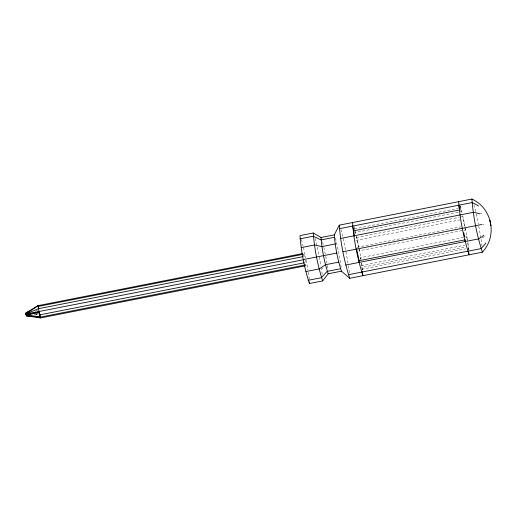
<?xml version="1.0" encoding="UTF-8"?>
<svg xmlns="http://www.w3.org/2000/svg" width="517" height="517" viewBox="0 0 517 517"><rect width="100%" height="100%" fill="white"/><g stroke="black" fill="none" stroke-linecap="round" stroke-linejoin="round"><path stroke-width="0.39" stroke-dasharray="2.58 1.94" d="M465.352 228.779L465.339 229.929L359.212 250.823L356.42 236.392M359.212 250.823L359.225 249.672M322.744 267.98L321.464 268.911L322.362 275.296M35.24 311.111L37.541 310.4M482.348 224.83L483.983 224.488M354.5 228.805L458.249 208.383M460.233 205.921L461.267 211.621L355.14 232.514L354.106 226.808L355.108 230.582M356.407 237.536L459.367 217.269M460.156 217.114L462.534 216.649L464.68 226.808M355.851 240.386L460.395 219.809M357.098 247.255L460.847 226.834M360.672 259.191L360.459 257.692L466.586 236.799L467.374 239.933M361.17 265.564L464.919 245.142M362.423 269.771L361.829 267.425L465.578 247.003M361.81 269.267L465.558 248.845M35.86 314.291L37.437 314.032M35.809 314.22L37.405 314.103M34.057 314.853L38.73 314.866M459.833 208.073L461.267 211.621M305.573 264.904L305.909 265.732L305.179 260.329M473.934 204.835L475.814 212.313M460.292 205.953L462.172 213.431M468.938 250.448L466.586 236.799M355.295 231.332L356.045 234.317M360.459 257.692L360.853 259.256M340.897 229.458L342.784 236.928M335.462 238.046L338.868 253.02L341.446 268.743M322.569 242.13L323.312 245.084M315.105 238.389L316.759 244.955M301.469 239.539L303.124 246.111M303.822 254.215L304.875 258.784M476.144 213.876L478.29 224.035M462.715 215.705L465.022 226.646M464.841 227.59L465.339 229.929M356.588 236.599L358.901 247.533M343.159 238.427L345.634 250.144M323.842 247.313L325.277 254.118M317.231 247.204L318.97 255.437M303.492 247.572L305.709 258.048M478.761 226.375L480.745 237.322M465.358 228.204L467.484 239.933M467.937 248.38L468.195 249.808M359.231 249.097L361.073 259.256M345.963 251.708L348.09 263.431M325.736 256.387L326.97 263.192M319.286 256.936L320.915 265.919M306.154 260.29L307.925 270.029M482.09 246.37L481.03 238.886A32.629 16.57 -9.3 0 0 485.922 235.164M467.872 242.24L468.925 249.73M361.745 263.134L362.798 270.617M361.196 262.933L361.829 267.425M348.477 265.744L349.537 273.235M327.351 265.447L327.972 269.88M308.306 272.323L309.321 279.503M303.479 254.222L303.796 256.477M479.892 213.211A32.629 16.014 -12.9 0 1 481.734 213.818"/><path stroke-width="0.78" d="M305.114 265.887L40.591 317.955L39.04 311.79L38.174 305.618L302.697 253.55M341.427 271.179L328.159 273.79L322.666 280.905L309.399 283.516C304.448 268.071 301.185 251.779 299.996 235.603L313.263 232.993L321.031 237.497L334.299 234.886L339.281 225.153L471.937 199.045A32.629 32.584 89.3 0 1 478.613 203.155C491.169 212.939 494.918 232.043 486.995 245.846A32.629 32.584 89.3 0 1 482.367 252.186L349.712 278.295L341.427 271.179C337.672 259.482 335.197 247.139 334.299 234.886M309.399 283.516L309.418 281.907M313.263 232.993C314.446 249.168 317.716 265.46 322.666 280.905M321.031 237.497C321.936 249.75 324.411 262.093 328.159 273.79M349.712 278.295C344.219 261.169 340.593 243.093 339.281 225.153M362.197 271.406L362.973 275.684C357.486 258.558 353.861 240.483 352.542 222.543M359.095 262.416L359.115 260.691L356.64 248.974M468.583 251.947L469.1 254.797C463.613 237.665 459.988 219.596 458.669 201.656M465.222 241.529L465.235 240.379M471.937 199.045C473.255 216.985 476.881 235.054 482.367 252.186M490.872 225.244L490.866 225.586L489.858 220.442L489.993 220.785M38.568 307.777L38.174 305.618L25.953 313.961L26.386 315.848L40.591 317.955M38.174 305.618L25.85 312.947L26.037 314.129M29.372 311.156L25.863 312.972L26.225 314.931L25.973 314.065L303.563 259.721M25.953 313.961L38.484 308.707L303.007 256.632M29.818 312.759L26.012 313.935L26.264 314.73M26.089 314.401L27.64 314.09M339.242 228.727L471.898 202.612A32.629 28.377 -5.7 0 1 478.587 206.025M299.963 238.822L313.231 236.211L321.012 239.933L334.273 237.322M354.429 236.049L353.693 230.808L459.025 210.076M340.613 238.46L473.268 212.345A32.629 16.57 -9.3 0 1 479.686 213.844M301.198 247.598L314.465 244.987L321.942 246.583L335.21 243.972M38.161 306.445L302.684 254.377M303.376 259.579L336.858 253.046M343.023 251.747L481.624 224.514M39.693 314.872L304.216 262.804M304.784 265.059L40.261 317.134L26.373 315.822M338.771 262.119L325.51 264.73L319.17 268.943L305.902 271.554M359.115 260.691L465.242 239.804M345.828 265.027L478.49 238.919A32.629 16.014 -12.9 0 0 483.88 235.19M340.444 268.756L327.177 271.367L321.374 277.707L308.106 280.317M348.277 274.747L480.933 248.632A32.629 28.06 -16.3 0 0 485.844 242.996M27.963 315.59L26.386 315.848L26.193 314.666L39.04 311.79L39.492 312.856L26.141 314.666L40.261 317.134L39.744 314.284M29.366 314.575L30.955 314.433M458.637 205.223L459.419 208.351M352.51 226.116L353.693 230.808M463.755 232.773L464.576 236.676"/></g></svg>
